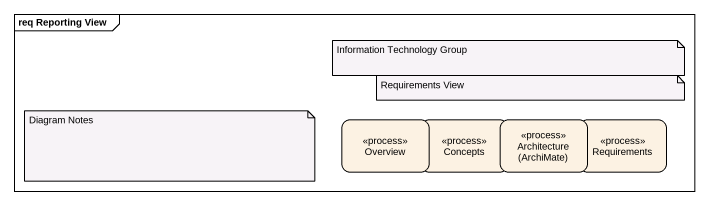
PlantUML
@startuml
mainframe req Reporting View
hide empty description
state Overview <<process>>
state Concepts <<process>>
state "Architecture (ArchiMate)" as Architecture_ArchiMate <<process>>
state Requirements <<process>>
note as N1
  Information Technology Group
end note
note as N2
  Requirements View
end note
note as N3
  Diagram Notes
end note
@enduml
